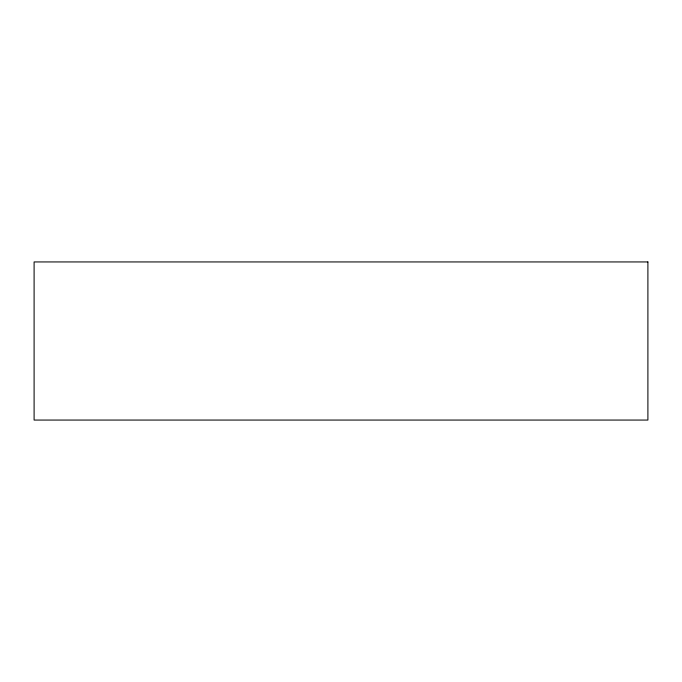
<?xml version="1.0" encoding="UTF-8"?>
<svg xmlns="http://www.w3.org/2000/svg" width="682" height="682" viewBox="0 0 682 682"><rect width="100%" height="100%" fill="white"/><g stroke="black" fill="none" stroke-linecap="round" stroke-linejoin="round"><path stroke-width="1.02" d="M647.9 261.939L647.9 420.061L34.1 420.061L34.1 261.939L647.9 261.939"/></g></svg>
